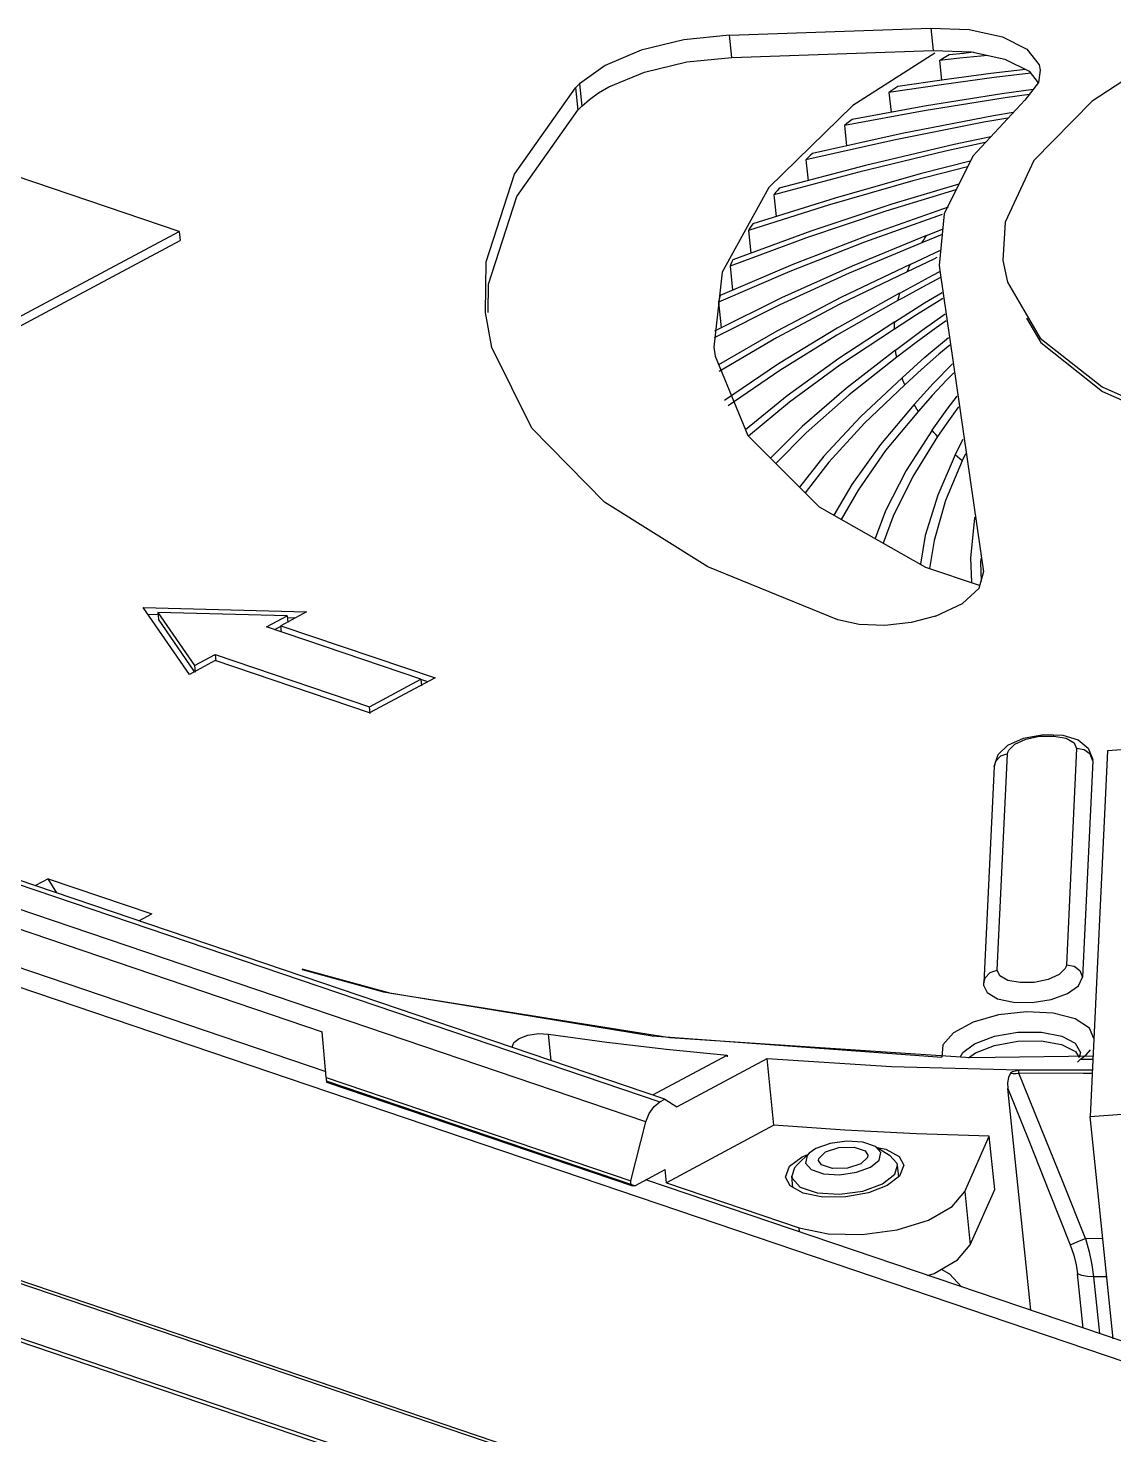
# Model space of a CAD drawing. Header units: millimetres. Extents: x 0 to 594, y 0 to 420.
# Drawn here: x 124.99 to 146.88, y 206.08 to 234.46 of the extents above; entities that cross this region are included whole.
import ezdxf

# ---------------------------------------------------------------- set-up
doc = ezdxf.new("R2010")
doc.units = ezdxf.units.MM
doc.header["$LTSCALE"] = 32.67
doc.layers.add('ASSEM_MEM', color=7, linetype='CONTINUOUS')

msp = doc.modelspace()

# ---------------------------------------------------------------- linework, layer by layer
at = {"layer": 'ASSEM_MEM', "color": 7, "linetype": 'CONTINUOUS'}
for p, q in [((139.132, 234.315), (143.193, 234.456)), ((143.193, 234.456), (143.24, 234.008)), ((139.178, 233.866), (139.132, 234.315)), ((128.036, 230.353), (117.311, 233.992)), ((139.178, 233.866), (143.24, 234.008)), ((143.276, 233.952), (141.622, 232.893)), ((143.782, 233.847), (143.366, 233.801)), ((144.199, 233.892), (143.782, 233.847)), ((144.343, 233.907), (144.199, 233.892)), ((148.145, 234.09), (146.445, 232.986)), ((136.628, 233.705), (136.108, 233.332)), ((143.366, 233.801), (143.406, 233.407)), ((145.175, 233.587), (145.358, 233.354)), ((145.402, 233.61), (145.362, 233.36)), ((136.108, 233.332), (136.155, 232.884)), ((143.406, 233.315), (142.35, 233.159)), ((145.362, 233.36), (145.089, 233.006)), ((134.797, 231.507), (136.03, 233.251)), ((136.03, 233.251), (136.076, 232.802)), ((142.35, 233.159), (142.392, 232.758)), ((144.69, 233.05), (143.06, 232.787)), ((144.624, 233.132), (143.107, 232.888)), ((145.089, 233.006), (144.04, 231.874)), ((145.255, 233.221), (144.624, 233.132)), ((145.175, 233.117), (144.69, 233.05)), ((146.445, 232.986), (145.273, 231.783)), ((141.622, 232.893), (139.925, 231.24)), ((143.06, 232.787), (141.451, 232.491)), ((143.107, 232.888), (141.607, 232.616)), ((141.451, 232.491), (141.494, 232.08)), ((144.261, 232.556), (142.451, 232.199)), ((144.75, 232.641), (144.261, 232.556)), ((142.451, 232.199), (140.676, 231.801)), ((142.614, 232.328), (140.808, 231.929)), ((144.04, 231.874), (143.46, 230.71)), ((141.879, 231.687), (140.138, 231.225)), ((140.676, 231.801), (140.719, 231.379)), ((145.273, 231.783), (144.695, 230.543)), ((141.74, 231.554), (140.03, 231.094)), ((139.925, 231.24), (138.985, 229.531)), ((141.264, 231.029), (139.602, 230.508)), ((140.03, 231.094), (140.075, 230.657)), ((141.15, 230.893), (139.518, 230.376)), ((143.46, 230.71), (143.362, 229.669)), ((144.695, 230.543), (144.649, 229.771)), ((117.642, 224.798), (128.036, 230.353)), ((122.927, 227.433), (128.054, 230.174)), ((128.036, 230.353), (128.054, 230.174)), ((140.686, 230.223), (139.146, 229.652)), ((140.774, 230.361), (139.204, 229.785)), ((139.518, 230.376), (139.566, 229.918)), ((143.421, 230.29), (143.013, 230.122)), ((143.108, 230.271), (143.431, 230.402)), ((142.78, 229.69), (143.391, 229.977)), ((140.413, 229.687), (138.946, 229.062)), ((139.146, 229.652), (139.196, 229.168)), ((143.252, 229.798), (142.714, 229.541)), ((143.313, 229.826), (143.252, 229.798)), ((143.362, 229.669), (143.375, 229.565)), ((144.649, 229.771), (144.737, 229.33)), ((138.985, 229.531), (138.819, 228.022)), ((140.351, 229.549), (138.915, 228.929)), ((142.566, 229.109), (143.234, 229.472)), ((143.387, 229.428), (143.024, 229.234)), ((143.234, 229.472), (143.375, 229.546)), ((143.375, 229.565), (144.257, 223.487)), ((144.737, 229.33), (145.4, 228.203)), ((140.183, 229.013), (138.832, 228.343)), ((142.62, 229.01), (142.529, 228.96)), ((143.024, 229.234), (142.62, 229.01)), ((140.149, 228.875), (138.827, 228.212)), ((138.915, 228.929), (138.968, 228.41)), ((143.36, 228.956), (142.904, 228.671)), ((143.438, 229.002), (143.36, 228.956)), ((134.345, 228.017), (134.212, 228.723)), ((142.904, 228.671), (142.46, 228.383)), ((145.12, 228.605), (145.41, 228.112)), ((140.087, 228.344), (138.915, 227.665)), ((140.08, 228.207), (138.923, 227.53)), ((145.4, 228.203), (146.648, 227.219)), ((138.819, 228.022), (138.843, 227.84)), ((142.897, 228.116), (142.506, 227.816)), ((145.41, 228.112), (146.658, 227.129)), ((138.843, 227.84), (139.503, 226.239)), ((140.125, 227.684), (139.036, 226.942)), ((140.146, 227.551), (139.109, 226.835)), ((143.003, 227.572), (142.667, 227.263)), ((143.221, 227.044), (142.943, 226.728)), ((146.648, 227.219), (148.421, 226.428)), ((146.658, 227.129), (148.43, 226.338)), ((143.755, 226.819), (143.548, 226.535)), ((142.943, 226.728), (142.283, 225.935)), ((143.548, 226.535), (143.33, 226.215)), ((139.503, 226.239), (140.939, 224.799)), ((143.688, 225.851), (143.849, 226.167)), ((143.893, 225.866), (143.826, 225.728)), ((140.939, 224.799), (143.086, 223.584)), ((142.282, 224.716), (142.071, 224.158)), ((142.434, 224.61), (142.236, 224.065)), ((143.083, 224.221), (142.984, 223.642)), ((143.259, 224.123), (143.17, 223.556)), ((143.995, 223.768), (144.013, 223.27)), ((144.199, 223.757), (144.193, 223.679)), ((144.193, 223.679), (144.21, 223.301)), ((143.086, 223.584), (144.171, 223.216)), ((144.17, 223.162), (144.258, 223.472)), ((144.258, 223.472), (144.257, 223.487)), ((143.832, 222.851), (144.17, 223.162)), ((127.314, 222.766), (130.607, 222.681)), ((128.244, 221.418), (127.314, 222.766)), ((143.287, 222.592), (143.832, 222.851)), ((127.605, 222.624), (127.408, 222.629)), ((127.606, 222.667), (127.62, 222.532)), ((130.216, 222.6), (127.606, 222.667)), ((127.606, 222.667), (128.343, 221.599)), ((128.342, 221.486), (127.62, 222.532)), ((129.798, 222.376), (130.216, 222.6)), ((130.607, 222.681), (130.085, 222.402)), ((130.367, 222.553), (130.215, 222.557)), ((130.216, 222.6), (130.23, 222.465)), ((132.909, 221.321), (129.798, 222.376)), ((130.091, 222.391), (129.96, 222.321)), ((130.085, 222.402), (133.197, 221.347)), ((130.099, 222.268), (130.085, 222.402)), ((110.56, 222.013), (137.729, 212.796)), ((137.833, 212.852), (110.664, 222.069)), ((128.766, 221.697), (128.244, 221.418)), ((128.343, 221.599), (128.761, 221.822)), ((128.761, 221.822), (128.775, 221.688)), ((128.761, 221.822), (131.873, 220.767)), ((131.877, 220.641), (128.766, 221.697)), ((137.448, 212.395), (110.279, 221.612)), ((128.343, 221.599), (128.357, 221.464)), ((133.197, 221.347), (131.877, 220.641)), ((131.873, 220.767), (132.909, 221.321)), ((133.048, 221.267), (132.907, 221.315)), ((132.909, 221.321), (132.923, 221.186)), ((131.887, 220.632), (131.873, 220.767)), ((150.034, 206.552), (109.138, 220.426)), ((146.163, 220.096), (146.367, 219.931)), ((146.367, 219.931), (146.459, 219.705)), ((149.243, 220.06), (146.754, 219.874)), ((144.469, 219.564), (144.549, 219.8)), ((144.496, 219.665), (144.469, 219.564)), ((144.534, 215.455), (144.741, 219.819)), ((144.741, 219.819), (144.744, 219.843)), ((144.744, 219.843), (144.752, 219.867)), ((144.752, 219.867), (144.764, 219.891)), ((146.133, 219.923), (145.928, 215.559)), ((146.286, 219.898), (146.133, 219.923)), ((146.46, 219.676), (146.254, 215.312)), ((146.406, 219.808), (146.286, 219.898)), ((146.754, 219.874), (146.405, 212.498)), ((146.46, 219.676), (146.406, 219.808)), ((146.46, 219.676), (146.459, 219.704)), ((144.469, 219.564), (144.262, 215.2)), ((116.621, 219.063), (130.92, 214.212)), ((131.004, 213.405), (116.704, 218.256)), ((302.265, 148.937), (101.14, 217.167)), ((302.334, 148.974), (101.21, 217.204)), ((125.396, 217.296), (125.138, 217.158)), ((125.396, 217.296), (127.483, 216.588)), ((125.568, 217.012), (125.396, 217.296)), ((127.226, 216.45), (127.483, 216.588)), ((302.716, 147.683), (101.591, 215.913)), ((302.813, 147.578), (101.688, 215.808)), ((130.516, 215.466), (132.155, 215.019)), ((144.388, 215.407), (144.534, 215.455)), ((144.585, 215.338), (144.534, 215.455)), ((144.263, 215.136), (144.331, 215.002)), ((144.747, 215.247), (144.585, 215.338)), ((144.993, 215.201), (144.747, 215.247)), ((132.155, 215.019), (137.575, 214.131)), ((144.045, 214.402), (143.652, 214.191)), ((130.999, 213.29), (130.92, 214.212)), ((134.891, 214.074), (135.067, 214.14)), ((135.482, 214.165), (136.663, 214.002)), ((135.538, 213.63), (135.482, 214.165)), ((136.663, 214.002), (137.865, 213.859)), ((137.575, 214.131), (143.417, 213.698)), ((143.999, 213.681), (137.928, 214.09)), ((143.652, 214.191), (143.434, 213.946)), ((144.076, 213.964), (144.475, 214.118)), ((137.586, 212.936), (139.086, 213.737)), ((137.865, 213.859), (139.086, 213.737)), ((139.086, 213.737), (139.089, 213.705)), ((143.434, 213.946), (143.417, 213.698)), ((143.783, 213.696), (143.836, 213.79)), ((143.836, 213.79), (144.076, 213.964)), ((143.956, 213.684), (144.094, 213.784)), ((146.462, 213.715), (143.999, 213.681)), ((145.827, 213.953), (146.112, 213.809)), ((146.112, 213.809), (146.182, 213.692)), ((146.213, 213.789), (146.182, 213.692)), ((146.215, 213.655), (146.326, 213.748)), ((146.326, 213.748), (146.412, 213.848)), ((138.069, 212.694), (139.892, 213.668)), ((139.892, 213.668), (142.402, 213.512)), ((140.031, 212.323), (139.892, 213.668)), ((142.402, 213.512), (144.97, 213.439)), ((144.97, 213.439), (146.449, 213.44)), ((146.151, 213.597), (146.215, 213.655)), ((146.215, 213.655), (146.344, 213.656)), ((146.344, 213.656), (146.473, 213.656)), ((130.999, 213.29), (137.147, 211.205)), ((131.01, 213.194), (137.18, 211.1)), ((137.222, 211.105), (131.011, 213.212)), ((144.799, 213.374), (144.757, 213.286)), ((146.271, 213.368), (144.97, 213.374)), ((145.415, 212.279), (144.97, 213.374)), ((146.446, 213.371), (146.271, 213.368)), ((137.729, 212.796), (137.833, 212.852)), ((137.833, 212.852), (138.069, 212.694)), ((145.209, 208.591), (144.746, 213.066)), ((137.612, 212.704), (137.729, 212.796)), ((146.405, 212.498), (148.894, 212.685)), ((137.147, 211.205), (137.448, 212.395)), ((140.031, 212.323), (137.862, 211.164)), ((141.459, 212.224), (140.031, 212.323)), ((146.869, 208.015), (146.405, 212.498)), ((142.906, 212.152), (141.459, 212.224)), ((144.37, 212.107), (142.906, 212.152)), ((143.878, 210.99), (144.37, 212.107)), ((144.482, 211.031), (144.37, 212.107)), ((140.742, 211.76), (140.503, 211.531)), ((140.597, 211.689), (140.716, 211.735)), ((140.877, 211.853), (140.742, 211.759)), ((140.935, 211.656), (141.07, 211.788)), ((141.867, 211.805), (141.925, 211.719)), ((141.925, 211.719), (141.92, 211.677)), ((142.079, 211.898), (142.36, 211.724)), ((142.188, 211.773), (142.079, 211.898)), ((142.114, 211.876), (142.287, 211.842)), ((142.287, 211.842), (142.553, 211.696)), ((142.512, 211.55), (142.36, 211.724)), ((137.222, 211.105), (137.834, 211.433)), ((137.862, 211.164), (137.834, 211.433)), ((140.262, 211.274), (140.347, 211.5)), ((140.347, 211.5), (140.597, 211.689)), ((140.444, 211.464), (140.39, 211.296)), ((140.503, 211.531), (140.444, 211.464)), ((140.784, 211.43), (141.03, 211.347)), ((140.93, 211.614), (140.935, 211.656)), ((141.692, 211.375), (141.978, 211.48)), ((141.92, 211.677), (141.785, 211.545)), ((142.466, 211.34), (142.519, 211.516)), ((142.519, 211.516), (142.512, 211.55)), ((142.548, 211.284), (142.519, 211.516)), ((142.553, 211.696), (142.649, 211.522)), ((142.649, 211.522), (142.563, 211.296)), ((150.495, 206.798), (137.445, 211.225)), ((137.862, 211.164), (140.539, 210.255)), ((140.358, 211.099), (140.262, 211.274)), ((140.409, 211.071), (140.39, 211.296)), ((140.39, 211.296), (140.398, 211.254)), ((140.398, 211.254), (140.561, 211.074)), ((141.823, 210.997), (142.22, 211.143)), ((142.22, 211.143), (142.466, 211.34)), ((142.563, 211.296), (142.313, 211.107)), ((137.222, 211.105), (137.181, 211.1)), ((140.623, 210.953), (140.358, 211.099)), ((140.561, 211.074), (140.902, 210.958)), ((141.017, 210.876), (140.623, 210.953)), ((143.878, 210.99), (143.989, 209.914)), ((143.989, 209.914), (144.482, 211.031)), ((140.547, 210.173), (140.539, 210.255)), ((146.314, 210.042), (146.659, 210.045)), ((143.733, 209.607), (143.989, 209.914)), ((143.258, 209.336), (143.733, 209.607)), ((143.13, 209.296), (143.258, 209.336)), ((146.266, 208.233), (146.152, 209.329)), ((146.739, 209.267), (146.477, 209.264)), ((146.477, 209.264), (146.595, 208.121))]:
    msp.add_line(p, q, dxfattribs=at)
for points in [[(143.193, 234.456), (143.97, 234.426), (144.642, 234.28), (145.129, 234.035), (145.378, 233.717), (145.402, 233.61)], [(139.132, 234.315), (138.215, 234.221), (137.353, 234.011), (136.628, 233.705)], [(136.699, 233.27), (137.418, 233.569), (138.277, 233.775), (139.178, 233.866)], [(143.24, 234.008), (144.016, 233.977), (144.689, 233.832), (145.175, 233.587)], [(143.564, 233.915), (143.498, 233.877), (143.431, 233.839), (143.366, 233.801)], [(144.057, 233.969), (143.851, 233.947), (143.564, 233.915)], [(145.1, 233.625), (144.404, 233.541), (143.464, 233.416), (142.528, 233.279)], [(136.03, 233.251), (136.055, 233.278), (136.081, 233.305), (136.108, 233.332)], [(136.155, 232.884), (136.308, 233.018), (136.491, 233.148), (136.699, 233.27)], [(142.528, 233.279), (142.468, 233.24), (142.409, 233.2), (142.35, 233.159)], [(145.208, 233.545), (144.468, 233.457), (143.406, 233.315)], [(134.265, 228.722), (134.273, 229.293), (134.843, 231.059), (136.076, 232.802)], [(136.076, 232.802), (136.102, 232.83), (136.128, 232.857), (136.155, 232.884)], [(144.855, 232.754), (144.455, 232.686), (142.614, 232.328)], [(141.607, 232.616), (141.555, 232.574), (141.503, 232.533), (141.451, 232.491)], [(144.291, 232.146), (143.493, 231.975), (141.74, 231.554)], [(144.402, 232.265), (143.663, 232.11), (141.879, 231.687)], [(140.808, 231.929), (140.764, 231.886), (140.719, 231.844), (140.676, 231.801)], [(143.932, 231.659), (142.833, 231.376), (141.15, 230.893)], [(143.988, 231.77), (142.978, 231.514), (141.264, 231.029)], [(134.212, 228.723), (134.226, 229.741), (134.797, 231.507)], [(143.759, 231.311), (142.405, 230.903), (140.774, 230.361)], [(140.138, 231.225), (140.102, 231.181), (140.065, 231.138), (140.03, 231.094)], [(143.701, 231.193), (142.286, 230.762), (140.686, 230.223)], [(143.545, 230.846), (141.947, 230.282), (140.413, 229.687)], [(139.602, 230.508), (139.574, 230.464), (139.546, 230.42), (139.518, 230.376)], [(143.422, 230.698), (141.856, 230.139), (140.351, 229.549)], [(143.107, 230.271), (141.61, 229.656), (140.183, 229.013)], [(143.013, 230.122), (143.044, 230.171), (143.075, 230.221), (143.108, 230.271)], [(143.013, 230.122), (141.546, 229.512), (140.149, 228.875)], [(139.204, 229.785), (139.184, 229.741), (139.164, 229.697), (139.146, 229.652)], [(142.78, 229.69), (141.394, 229.03), (140.087, 228.344)], [(142.714, 229.541), (142.735, 229.59), (142.757, 229.64), (142.78, 229.69)], [(142.714, 229.54), (141.359, 228.886), (140.08, 228.207)], [(138.946, 229.062), (138.935, 229.017), (138.925, 228.973), (138.915, 228.929)], [(142.565, 229.109), (141.303, 228.407), (140.125, 227.684)], [(142.467, 228.531), (143.069, 228.914), (143.42, 229.125)], [(142.529, 228.96), (142.541, 229.009), (142.553, 229.059), (142.566, 229.109)], [(142.529, 228.96), (141.296, 228.265), (140.146, 227.551)], [(142.466, 228.531), (141.336, 227.795), (140.297, 227.041), (139.455, 226.355)], [(142.46, 228.383), (142.461, 228.433), (142.463, 228.482), (142.467, 228.531)], [(142.483, 227.961), (143.016, 228.36), (143.483, 228.69)], [(143.503, 228.554), (143.302, 228.413), (142.897, 228.116)], [(142.46, 228.383), (141.358, 227.655), (140.345, 226.91), (139.516, 226.226)], [(142.614, 227.404), (143.074, 227.816), (143.552, 228.218)], [(141.316, 222.518), (138.695, 223.591), (136.613, 224.895), (135.148, 226.385), (134.345, 228.017)], [(142.482, 227.961), (141.494, 227.196), (140.602, 226.417), (139.961, 225.78)], [(142.506, 227.816), (142.497, 227.865), (142.49, 227.913), (142.483, 227.961)], [(143.574, 228.064), (143.353, 227.879), (143.003, 227.572)], [(142.506, 227.816), (141.544, 227.06), (140.677, 226.292), (140.067, 225.674)], [(142.861, 226.864), (143.243, 227.285), (143.63, 227.682)], [(142.614, 227.404), (141.775, 226.616), (141.037, 225.819), (140.544, 225.196)], [(142.667, 227.263), (142.649, 227.31), (142.631, 227.357), (142.614, 227.404)], [(143.655, 227.503), (143.513, 227.358), (143.221, 227.044)], [(142.667, 227.263), (141.854, 226.485), (141.138, 225.699), (140.659, 225.08)], [(143.22, 226.345), (143.522, 226.773), (143.723, 227.034)], [(142.861, 226.864), (142.178, 226.06), (141.598, 225.25), (141.237, 224.631)], [(142.943, 226.728), (142.914, 226.773), (142.887, 226.818), (142.861, 226.864)], [(143.219, 226.345), (142.698, 225.531), (142.282, 224.716)], [(143.33, 226.215), (142.83, 225.413), (142.434, 224.61)], [(143.33, 226.215), (143.292, 226.258), (143.256, 226.301), (143.22, 226.345)], [(142.283, 225.935), (141.726, 225.137), (141.389, 224.544)], [(143.688, 225.851), (143.332, 225.034), (143.083, 224.221)], [(143.826, 225.728), (143.49, 224.924), (143.259, 224.123)], [(143.826, 225.728), (143.78, 225.769), (143.733, 225.81), (143.688, 225.851)], [(144.078, 224.589), (144.074, 224.573), (143.995, 223.768)], [(143.287, 222.592), (142.799, 222.465), (142.266, 222.406), (141.751, 222.425), (141.316, 222.518)], [(144.549, 219.8), (144.749, 219.992), (145.065, 220.134), (145.464, 220.207), (145.858, 220.191), (146.163, 220.096)], [(144.764, 219.891), (144.888, 220.012), (145.11, 220.112), (145.388, 220.17), (145.674, 220.176), (145.92, 220.13), (146.082, 220.039), (146.133, 219.923)], [(144.741, 219.819), (144.596, 219.771), (144.496, 219.665)], [(137.928, 214.09), (132.314, 214.985), (130.517, 215.472)], [(144.262, 215.2), (144.289, 215.301), (144.388, 215.407)], [(145.905, 215.487), (145.78, 215.366), (145.558, 215.265), (145.28, 215.207), (144.993, 215.201)], [(145.928, 215.559), (145.925, 215.535), (145.917, 215.511), (145.905, 215.487)], [(145.928, 215.559), (146.081, 215.534), (146.2, 215.444), (146.254, 215.312)], [(144.264, 215.135), (144.262, 215.156), (144.261, 215.178), (144.262, 215.2)], [(144.859, 214.806), (145.239, 214.801), (145.622, 214.863), (145.949, 214.982), (146.171, 215.14), (146.254, 215.312)], [(144.331, 215.002), (144.54, 214.876), (144.859, 214.806)], [(146.479, 214.071), (146.393, 214.281), (146.106, 214.469), (145.663, 214.586), (145.123, 214.614), (144.558, 214.55), (144.045, 214.402)], [(134.752, 213.902), (134.787, 213.996), (134.891, 214.074)], [(135.067, 214.14), (135.28, 214.173), (135.482, 214.165)], [(144.094, 213.784), (144.479, 213.934), (144.946, 214.021), (145.418, 214.027), (145.827, 213.953)], [(144.475, 214.118), (144.95, 214.202), (145.428, 214.204), (145.836, 214.123)], [(145.836, 214.123), (146.104, 213.979), (146.213, 213.789)], [(144.971, 213.428), (144.904, 213.414), (144.844, 213.402), (144.799, 213.374)], [(144.97, 213.374), (144.97, 213.388), (144.971, 213.403), (144.974, 213.429)], [(144.757, 213.286), (144.742, 213.181), (144.746, 213.065)], [(144.799, 213.374), (144.855, 213.371), (144.912, 213.371), (144.97, 213.374)], [(144.746, 213.066), (145.167, 212.016), (145.586, 210.964), (146.003, 209.912)], [(137.448, 212.395), (137.511, 212.561), (137.612, 212.704)], [(146.314, 210.042), (145.863, 211.168), (145.415, 212.279)], [(142.079, 211.898), (141.825, 211.986), (141.501, 212.006), (141.163, 211.959), (140.877, 211.853)], [(140.742, 211.759), (140.7, 211.711), (140.667, 211.56), (140.784, 211.43)], [(141.07, 211.788), (141.342, 211.874), (141.646, 211.88), (141.867, 211.805)], [(141.978, 211.48), (142.155, 211.622), (142.188, 211.773)], [(141.785, 211.545), (141.513, 211.46), (141.208, 211.453), (140.987, 211.528), (140.93, 211.614)], [(137.181, 211.1), (137.146, 211.142), (137.147, 211.205)], [(141.03, 211.347), (141.354, 211.327), (141.692, 211.375)], [(140.539, 210.255), (141.121, 210.133), (141.812, 210.119), (142.517, 210.216), (143.147, 210.412), (143.621, 210.683), (143.878, 210.99)], [(140.902, 210.958), (141.352, 210.931), (141.823, 210.997)], [(142.313, 211.107), (141.936, 210.96), (141.477, 210.878), (141.017, 210.876)], [(146.003, 209.912), (146.082, 209.946), (146.189, 209.991), (146.314, 210.042)], [(146.314, 210.042), (146.389, 209.769), (146.442, 209.509), (146.477, 209.264)], [(146.003, 209.912), (146.075, 209.705), (146.125, 209.508), (146.152, 209.329)], [(143.405, 209.42), (143.573, 209.324), (143.812, 209.065)], [(146.477, 209.264), (146.351, 209.271), (146.24, 209.294), (146.152, 209.329)]]:
    msp.add_lwpolyline(points, dxfattribs=at)
msp.add_ellipse((131.002, 213.302), major_axis=(-0.009, 0.109), ratio=0.03127, start_param=1.67788, end_param=3.738634, dxfattribs=at)

doc.saveas('drawing.dxf')
